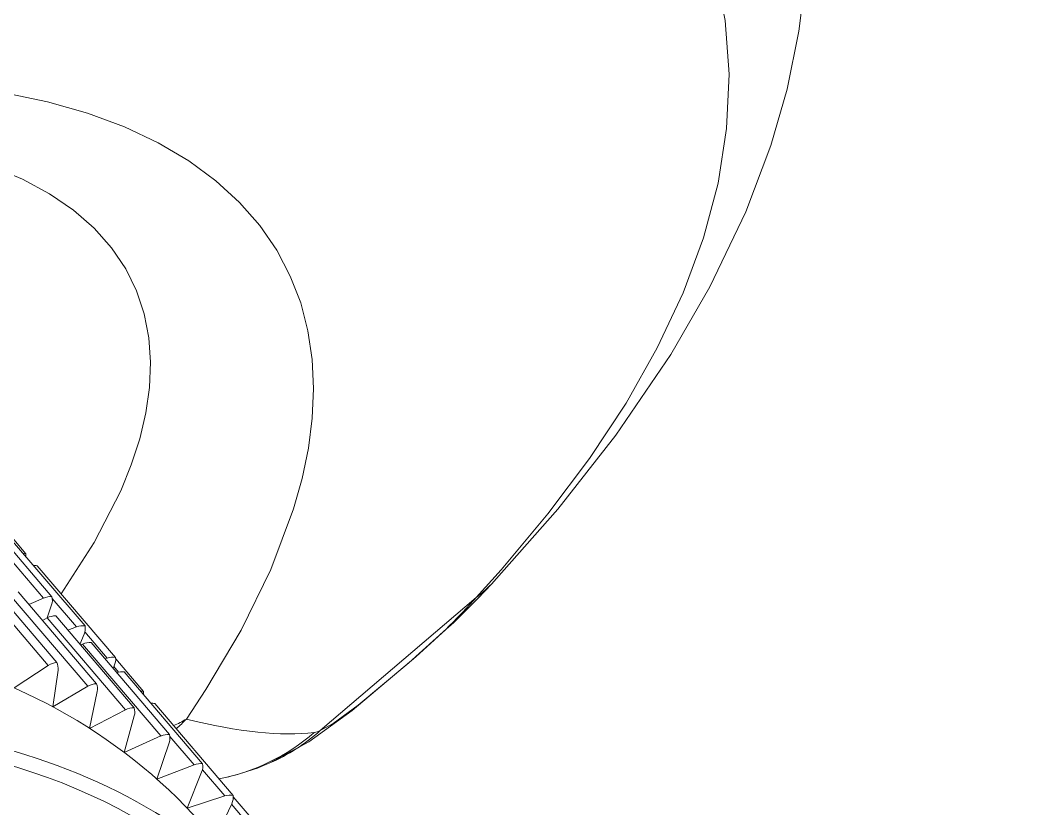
# Model space of a CAD drawing. Header units: metres. Extents: x 2999 to 3109, y 1752 to 1796.
# Drawn here: x 3011.90425 to 3011.91399, y 1761.68205 to 1761.68973 of the extents above; entities that cross this region are included whole.
import ezdxf

# ---------------------------------------------------------------- set-up
doc = ezdxf.new("R2010")
doc.units = ezdxf.units.M
doc.layers.add('PAREDES', color=7, linetype='Continuous')

msp = doc.modelspace()

# ---------------------------------------------------------------- linework, layer by layer
at = {"layer": 'PAREDES', "color": 253, "lineweight": 0}
for p, q in [((3011.90447586174, 1761.684097931636), (3011.903712923826, 1761.684992552697)), ((3011.904559007276, 1761.68411242011), (3011.903796046186, 1761.685007021317)), ((3011.904306188055, 1761.684529779319), (3011.904034964324, 1761.684847789414)), ((3011.904880956459, 1761.683827417097), (3011.90411799537, 1761.684722018304)), ((3011.904605732094, 1761.683472053699), (3011.903842714766, 1761.684366767463)), ((3011.905178553849, 1761.683518820161), (3011.90441559276, 1761.684413421368)), ((3011.904523671508, 1761.683442742571), (3011.903760733594, 1761.684337363632)), ((3011.904992139074, 1761.683264772646), (3011.904229201161, 1761.684159393708)), ((3011.904909371468, 1761.68324032085), (3011.904146433555, 1761.684134941911)), ((3011.904335419367, 1761.68403484097), (3011.90447586174, 1761.684097931636)), ((3011.904798060597, 1761.683818125316), (3011.904562481182, 1761.684094339724)), ((3011.907170066582, 1761.682808225684), (3011.908688408177, 1761.684103154697)), ((3011.904555337871, 1761.684032927203), (3011.904512328802, 1761.683905588504)), ((3011.904466051225, 1761.683881696055), (3011.904512547273, 1761.683905614925)), ((3011.905275508361, 1761.683011013717), (3011.904512547273, 1761.683905614925)), ((3011.905358569223, 1761.683030573195), (3011.90459563131, 1761.683925194257)), ((3011.90471450966, 1761.683785769359), (3011.904798060597, 1761.683818125316)), ((3011.90509635449, 1761.683514625651), (3011.90487899431, 1761.683769478701)), ((3011.904871918012, 1761.683747343091), (3011.90483190229, 1761.683648125669)), ((3011.904837461382, 1761.683641636472), (3011.904857330696, 1761.683650621105)), ((3011.905620268609, 1761.682756000044), (3011.904857330696, 1761.683650621105)), ((3011.905703493561, 1761.682770395815), (3011.904940476232, 1761.683665109579)), ((3011.905074738032, 1761.68350768048), (3011.90509635449, 1761.683514625651)), ((3011.905450594925, 1761.683187847727), (3011.90517939437, 1761.683505877676)), ((3011.904191244043, 1761.683224185513), (3011.904523671508, 1761.683442742571)), ((3011.904617918901, 1761.683396660905), (3011.904567376425, 1761.683040249669)), ((3011.905164229174, 1761.683438396737), (3011.905153389138, 1761.683415447888)), ((3011.905207312917, 1761.683378863823), (3011.905161447165, 1761.683432638029)), ((3011.906025363329, 1761.682485485504), (3011.905262425416, 1761.683380106566)), ((3011.904567376425, 1761.683040249669), (3011.904909371468, 1761.68324032085)), ((3011.904999128648, 1761.683187660053), (3011.904925174052, 1761.68283048067)), ((3011.904925174052, 1761.68283048067), (3011.905275508361, 1761.683011013717)), ((3011.906322960719, 1761.682176888569), (3011.905560022806, 1761.68307150963)), ((3011.905360239197, 1761.682952118181), (3011.905263276664, 1761.682595481317)), ((3011.905263276664, 1761.682595481317), (3011.905620268609, 1761.682756000044)), ((3011.905942546883, 1761.682476101021), (3011.905706911228, 1761.682752427986)), ((3011.905699767917, 1761.682691015465), (3011.905580214918, 1761.682336403903)), ((3011.905580214918, 1761.682336403903), (3011.905942546883, 1761.682476101021)), ((3011.906016324882, 1761.682405411499), (3011.905874622063, 1761.682054327877)), ((3011.90624076136, 1761.682172694059), (3011.90602340118, 1761.682427547109)), ((3011.905874622063, 1761.682054327877), (3011.90624076136, 1761.682172694059)), ((3011.90659502497, 1761.681845935989), (3011.90632380124, 1761.682163946084)), ((3011.906308659219, 1761.682096484999), (3011.906145349818, 1761.681750359106)), ((3011.90651386635, 1761.681846812175), (3011.906305877211, 1761.682090726291))]:
    msp.add_line(p, q, dxfattribs=at)
for points in [[(3011.908860682157, 1761.684259255389), (3011.90948407974, 1761.684965930605), (3011.910049641198, 1761.685685424871), (3011.910584990395, 1761.686471942461), (3011.910964805256, 1761.687129397804), (3011.911313227743, 1761.687859616403), (3011.911556089515, 1761.688504226527), (3011.911715075647, 1761.689054801506), (3011.911830961711, 1761.689617317656), (3011.911899725329, 1761.690189293545), (3011.911918596922, 1761.690701490525), (3011.911894541179, 1761.691227866213), (3011.911824873131, 1761.691754386778), (3011.9117085919, 1761.692276497878), (3011.911545256225, 1761.69279044605), (3011.911345398418, 1761.693271178032), (3011.911104071834, 1761.693737602125), (3011.910822970465, 1761.694186990391), (3011.910503910981, 1761.694617362931)], [(3011.909937723769, 1761.692202857161), (3011.910308680548, 1761.691733200118), (3011.910610499513, 1761.691247713514), (3011.91084419761, 1761.690749197365), (3011.911010950618, 1761.690240266279), (3011.911112480338, 1761.689723038211), (3011.911150415867, 1761.689199551701), (3011.91112655502, 1761.688671507617), (3011.911042976815, 1761.688140044043), (3011.910901495447, 1761.687606232937), (3011.91070392171, 1761.687070821872), (3011.910452119242, 1761.686534121482), (3011.910147676972, 1761.685996528538), (3011.909792177028, 1761.685457791043), (3011.909386880479, 1761.684917703431), (3011.908933167365, 1761.684375358373), (3011.908688408177, 1761.684103154697)], [(3011.904097906918, 1761.68901927603), (3011.904516119827, 1761.688932147334), (3011.90490580684, 1761.688820902872), (3011.905265488726, 1761.688686847203), (3011.905593927901, 1761.688531331162), (3011.905890267476, 1761.688355870981), (3011.906153845863, 1761.68816198946), (3011.906384415232, 1761.687951242385), (3011.906581992579, 1761.68772525167), (3011.90674673395, 1761.687485758354), (3011.906879354702, 1761.687234178939), (3011.906980447822, 1761.686972307302), (3011.907051142432, 1761.686701592933), (3011.907092590824, 1761.686423505175), (3011.907106038, 1761.686139592784), (3011.90709314921, 1761.68585096086), (3011.907055328284, 1761.685558972754), (3011.906994399306, 1761.685264548159), (3011.906911878584, 1761.684968825313), (3011.906689053563, 1761.684376581155), (3011.906399787124, 1761.683788016071), (3011.906056215, 1761.683207257672), (3011.905867609999, 1761.682920633347)], [(3011.903975050383, 1761.688301143587), (3011.90427115938, 1761.688178207177), (3011.90453624475, 1761.688036087643), (3011.904769677967, 1761.687876175371), (3011.904970903427, 1761.687700244697), (3011.905140004254, 1761.687509652714), (3011.90527705708, 1761.687306233161), (3011.905382730909, 1761.687091362833), (3011.90545767497, 1761.686866723053), (3011.90550285955, 1761.686633948714), (3011.905519483297, 1761.686394548867), (3011.905508996391, 1761.686149926572), (3011.90547298467, 1761.685901279629), (3011.905412944666, 1761.685650050807), (3011.905330746813, 1761.685397199505), (3011.905228158955, 1761.685143757973), (3011.904968695793, 1761.684638749997), (3011.90464855486, 1761.684140590537)], [(3011.906679727226, 1761.682493449242), (3011.907060312323, 1761.68269941498), (3011.907481568859, 1761.683005802814), (3011.908102433074, 1761.683526586902), (3011.908500515055, 1761.683889953476)], [(3011.908398988158, 1761.683800246069), (3011.908033104646, 1761.683467356154), (3011.907539620605, 1761.683055212449), (3011.907295323903, 1761.682876470924), (3011.907170066582, 1761.682808225684)]]:
    msp.add_lwpolyline(points, dxfattribs=at)
for centre, radius, start, end in [((3010.970527799075, 1762.908031058607), 1.466147559632665, 301.4662384121358, 319.7050643108328), ((3111.831417499622, 1645.171443435346), 153.508512631862, 130.6030408440979, 130.6668198482213), ((3103.501930915186, 1654.894408575607), 140.7010131401963, 130.6045269452532, 130.6738943172298), ((3011.901075973436, 1761.691489153672), 0.01062412289146387, 314.3340311345514, 317.1164815826747), ((3011.90787187357, 1761.685177373303), 0.00134927680870347, 307.2389580500588, 317.1058909477375), ((3011.902917406057, 1761.689327617921), 0.007784629113338464, 314.761629577873, 317.8456311703641), ((3011.907566272907, 1761.684845976279), 0.001336737398204401, 308.5301205770098, 314.3495531669253), ((3011.905345528182, 1761.683794950956), 0.001018311591302024, 292.9507681451387, 300.8422107649371), ((3011.904585030464, 1761.684171682561), 0.001791618669918927, 311.3515857046093, 315.7128341656194), ((3011.905824012832, 1761.684261754137), 0.001955179240543962, 280.6190716277792, 311.1874199737442), ((3011.905932570796, 1761.684196106223), 0.001859426613998427, 293.7064192948087, 311.7220851546525), ((3011.907071853176, 1761.683021611074), 0.0002347114733838564, 279.7390188280918, 294.7109198480967), ((3011.905771203379, 1761.684548272363), 0.002246667785439734, 280.5855149077159, 293.8524726448985)]:
    msp.add_arc(centre, radius, start, end, dxfattribs=at)
for centre, major_axis, ratio, start_param, end_param in [((3009.143085672198, 1765.041227319452), (-2.768294905619666, 3.231465536757614), 0.5783642864339333, 3.047316074371338, 3.235869169235229), ((3011.904234680267, 1761.684392975081), (0.0001217253010711734, 0.0001037960305268887), 0.8089340472728174, 0.4625006020069122, 0.6750982999801636), ((3011.904158447771, 1761.68449354831), (0.0001217253010711734, 0.0001037960305268887), 0.8089340472728174, 5.538711547851562, 5.727282524108887), ((3011.904352534845, 1761.68427421173), (0.0001217253010711734, 0.0001037960305268887), 0.8089340472728174, 0.5266147255897522, 0.793808102607727), ((3011.900112928598, 1761.676727878593), (0.005972797101564249, 0.0050937222497857), 0.8089340818482185, 4.205712230032077e-06, 2.229350805282593), ((3011.904513647277, 1761.683970047854), (0.0001217253010711734, 0.0001037960305268887), 0.8089340472728174, 0.6548430323600769, 1.22489607334137), ((3011.904415417329, 1761.684050329937), (0.0001217253010711734, 0.0001037960305268887), 0.8089340472728174, 5.34957218170166, 5.919625282287598), ((3011.904559314172, 1761.68378221048), (0.0001217253010711734, 0.0001037960305268887), 0.8089340472728174, 0.7189571857452393, 1.289010167121887), ((3011.904826606748, 1761.683686344834), (0.0001217253010711734, 0.0001037960305268887), 0.8089340472728174, 0.5907288789749146, 1.160781860351562), ((3011.904735296756, 1761.683773840912), (0.0001217253010711734, 0.0001037960305268887), 0.8089340472728174, 5.285458087921143, 5.85551118850708), ((3011.904895116234, 1761.683522737323), (0.0001217253010711734, 0.0001037960305268887), 0.8089340472728174, 0.6548430323600769, 1.22489607334137), ((3011.905115472759, 1761.683379590669), (0.0001217253010711734, 0.0001037960305268887), 0.8089340472728174, 0.5266147255897522, 1.096667766571045), ((3011.905031526151, 1761.683473876933), (0.0001217253010711734, 0.0001037960305268887), 0.8089340472728174, 5.221343994140625, 5.791396617889404), ((3011.90087586651, 1761.675833257532), (0.005858627080862386, 0.004996398590360712), 0.8089340707589203, 0.07397518306970596, 3.061085939407349), ((3011.904588024139, 1761.6833295812), (0.0001217253010711734, 0.0001037960305268887), 0.8089340472728174, 0.8471854329109192, 1.417238473892212), ((3011.904471440275, 1761.683386585484), (0.0001217253010711734, 0.0001037960305268887), 0.8089340472728174, 5.541914463043213, 6.11196756362915), ((3011.905208075706, 1761.683239034304), (0.0001217253010711734, 0.0001037960305268887), 0.8089340472728174, 0.5907288789749146, 1.096922039985657), ((3011.90087586651, 1761.675833257532), (0.005972797101564249, 0.0050937222497857), 0.8089340818482185, 6.283098220825195, 9.424691200256348), ((3011.904965123128, 1761.683121720125), (0.0001217253010711734, 0.0001037960305268887), 0.8089340472728174, 0.7830712795257568, 1.353124260902405), ((3011.904854181774, 1761.683186772883), (0.0001217253010711734, 0.0001037960305268887), 0.8089340472728174, 5.477800369262695, 6.047853469848633), ((3011.905379087137, 1761.683051043489), (0.0001217253010711734, 0.0001037960305268887), 0.8089340472728174, 0.4625006020069122, 0.6750982999801636), ((3011.905302877816, 1761.683151636573), (0.0001217253010711734, 0.0001037960305268887), 0.8089340472728174, 5.538711547851562, 5.727282524108887), ((3011.905322275261, 1761.682887609273), (0.0001217253010711734, 0.0001037960305268887), 0.8089340472728174, 0.7189571857452393, 1.289010167121887), ((3011.905217512547, 1761.682960366113), (0.0001217253010711734, 0.0001037960305268887), 0.8089340472728174, 5.413686275482178, 5.983739376068115), ((3011.905496964891, 1761.682932299992), (0.0001217253010711734, 0.0001037960305268887), 0.8089340472728174, 0.5266147255897522, 0.793808102607727), ((3011.870507143471, 1761.714403973942), (0.03719974438227779, -0.03133293228918931), 0.1159485938435529, 6.050582885742188, 6.176907062530518), ((3011.905658054147, 1761.682628116262), (0.0001217253010711734, 0.0001037960305268887), 0.8089340472728174, 0.6548430323600769, 1.22489607334137), ((3011.905559824199, 1761.682708398345), (0.0001217253010711734, 0.0001037960305268887), 0.8089340472728174, 5.34957218170166, 5.919625282287598), ((3011.905971036794, 1761.682344433096), (0.0001217253010711734, 0.0001037960305268887), 0.8089340472728174, 0.5907288789749146, 1.160781860351562), ((3011.905879703626, 1761.68243190932), (0.0001217253010711734, 0.0001037960305268887), 0.8089340472728174, 5.285458087921143, 5.85551118850708), ((3011.906259902804, 1761.682037678931), (0.0001217253010711734, 0.0001037960305268887), 0.8089340472728174, 0.5266147255897522, 1.096667766571045), ((3011.906175933021, 1761.682131945342), (0.0001217253010711734, 0.0001037960305268887), 0.8089340472728174, 5.221343994140625, 5.791396617889404)]:
    msp.add_ellipse(centre, major_axis=major_axis, ratio=ratio, start_param=start_param, end_param=end_param, dxfattribs=at)

doc.saveas('drawing.dxf')
